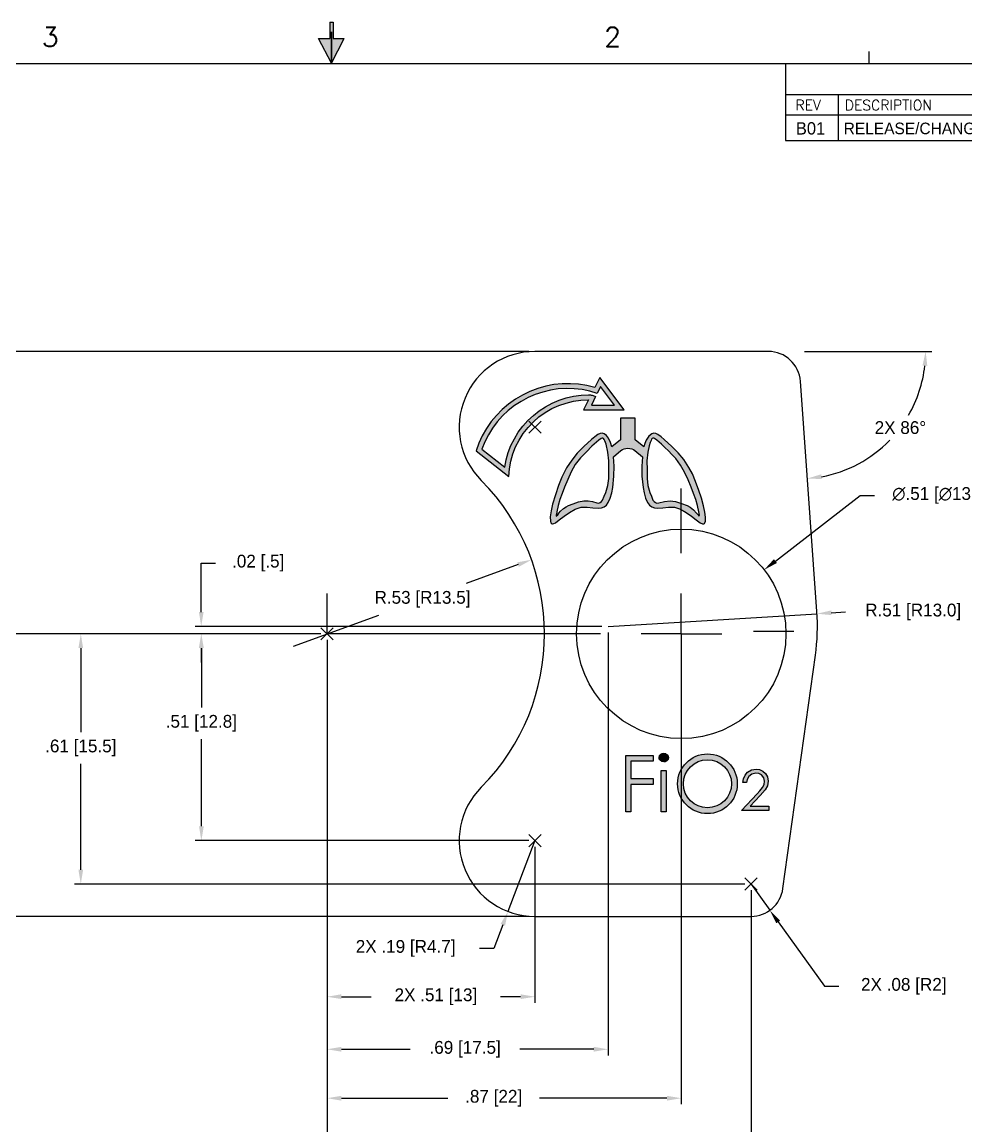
# Model space of a CAD drawing. Extents: x 0.1 to 21.9, y 0.3 to 16.7.
# Drawn here: x 7.97 to 17.21, y 5.86 to 16.66 of the extents above; entities that cross this region are included whole.
import ezdxf
from ezdxf.enums import TextEntityAlignment as Align

# ---------------------------------------------------------------- set-up
doc = ezdxf.new("R2010")
doc.units = 0
doc.header["$MEASUREMENT"] = 0
doc.header["$PDMODE"] = 3
doc.header["$PDSIZE"] = 0.06
doc.layers.get('0').update_dxf_attribs({"linetype": 'CONTINUOUS'})
doc.layers.get('Defpoints').update_dxf_attribs({"linetype": 'CONTINUOUS'})
for name, color, linetype in [('BRDR', 5, 'CONTINUOUS'), ('DIM', 7, 'CONTINUOUS'), ('H', 7, 'CONTINUOUS'), ('OBJECT', 4, 'CONTINUOUS'), ('P', 7, 'CONTINUOUS')]:
    doc.layers.add(name, color=color, linetype=linetype)
doc.styles.add('ROMANS', font='GOTHIC.TTF')
doc.styles.add('SIMPLEX', font='SIMPLEX')
doc.styles.get("Standard").update_dxf_attribs({"font": 'ROMANS.SHX'})
doc.dimstyles.get("Standard").update_dxf_attribs({"dimtxt": 0.18, "dimasz": 0.18, "dimexe": 0.18, "dimexo": 0.0625, "dimgap": 0.09, "dimtad": 0, "dimtih": 1, "dimtoh": 1, "dimdec": 4, "dimzin": 0, "dimdsep": 46, "dimtxsty": 'Standard', "dimcen": 0.09, "dimadec": 0, "dimazin": 0, "dimtfac": 1, "dimtdec": 4, "dimtofl": 0, "dimtmove": 0, "dimatfit": 3, "dimfxl": 1, "dimtolj": 1, "dimtzin": 0, "dimarcsym": 0})

# ---------------------------------------------------------------- blocks, each defined once
blk = doc.blocks.new('AROW')
at = {"layer": 'BRDR'}
for p, q in [((-0.01, 0.25), (-0.01, 0.15)), ((-0.01, 0.25), (0.01, 0.25)), ((0.01, 0.25), (0.01, 0.15)), ((0, 0), (-0.0775, 0.15)), ((-0.0775, 0.15), (-0.01, 0.15)), ((0, 0.19), (0, 0)), ((0, 0), (0, 0.19)), ((0, 0), (0.0775, 0.15)), ((0.01, 0.15), (0.0775, 0.15))]:
    blk.add_line(p, q, dxfattribs=at)
for points in [[(-0.01, 0.25), (0.01, 0.25), (0.01, 0.15)], [(-0.01, 0.25), (-0.01, 0.15), (0.01, 0.15)], [(-0.0775, 0.15), (0, 0), (-0.01, 0.15)], [(0.0775, 0.15), (0, 0), (-0.01, 0.15)]]:
    blk.add_solid(points, dxfattribs=at)
blk = doc.blocks.new('ANSI_C1')
at = {"layer": 'DIM'}
for p, q in [((15.44, 15.95), (21.5, 15.95)), ((15.957, 15.95), (15.957, 15.5)), ((15.44, 15.75), (21.5, 15.75))]:
    blk.add_line(p, q, dxfattribs=at)
at = {"layer": 'OBJECT', "color": 5}
for p, q in [((16.26, 16.25), (16.26, 16.37)), ((16.26, 16.25), (16.26, 16.37)), ((21.5, 16.25), (0.5, 16.25)), ((15.44, 16.25), (15.44, 15.5)), ((15.44, 15.5), (21.5, 15.5))]:
    blk.add_line(p, q, dxfattribs=at)
at = {"layer": 'OBJECT', "color": 5, "xscale": 1.608466899655079, "yscale": 1.608466899655079, "zscale": 1.608466899655079}
blk.add_blockref('AROW', (11, 16.255), dxfattribs=at)
at = {"layer": 'DIM'}
for s, height, style, p in [('REV', 0.1, 'SIMPLEX', (15.539, 15.796)), ('DESCRIPTION', 0.1, 'SIMPLEX', (16.021, 15.796)), ('RELEASE/CHANGE PER ECO-R', 0.11333, 'ROMANS', (16.01, 15.561))]:
    blk.add_text(s, height=height, dxfattribs=dict(at, style=style)).set_placement(p)
for tag, height, style, p in [('REV', 0.121, 'ROMANS', (15.686, 15.558)), ('TITLE_1', 0.15, 'SIMPLEX', (16.953, 2.386)), ('DTOL_X', 0.14, 'SIMPLEX', (13.847, 2.237)), ('DTOL_XX', 0.14, 'SIMPLEX', (14.47, 2.237)), ('DTOL_XXX', 0.14, 'SIMPLEX', (15.109, 2.239)), ('TITLE_2', 0.15, 'SIMPLEX', (16.983, 2.145)), ('TITLE_3', 0.15, 'SIMPLEX', (16.98, 1.854)), ('HTOL', 0.14, 'SIMPLEX', (13.85, 1.597)), ('FTOL', 0.14, 'SIMPLEX', (14.469, 1.597)), ('ATOL', 0.14, 'SIMPLEX', (15.087, 1.597)), ('TITLE_4', 0.15, 'SIMPLEX', (16.982, 1.607)), ('D_SCALE', 0.14, 'SIMPLEX', (14.703, 1.349)), ('DWG-NO', 0.18, 'ROMANS', (19.752, 0.964))]:
    blk.add_attdef(tag, text='', height=height, dxfattribs=dict(at, style=style)).set_placement(p, align=Align.CENTER)
for tag, p, height, style in [('ECO#', (18.675, 15.559), 0.118, 'ROMANS'), ('INITIALS', (20.444, 15.558), 0.13, 'ROMANS'), ('DRAWN_BY', (16.151, 1.331), 0.09, 'SIMPLEX'), ('D_DATE', (17.739, 1.331), 0.09, 'SIMPLEX'), ('CHECKED', (16.138, 1.083), 0.09, 'ROMANS'), ('C_DATE', (17.724, 1.083), 0.09, 'ROMANS'), ('APPROVED', (16.138, 0.833), 0.09, 'ROMANS'), ('A_DATE', (17.724, 0.833), 0.09, 'ROMANS'), ('SHT_NO', (20.621, 0.785), 0.1, 'SIMPLEX')]:
    blk.add_attdef(tag, p, '', height=height, dxfattribs=dict(at, style=style))
at = {"layer": 'DIM', "style": 'ROMANS', "width": 1.331405}
blk.add_attdef('DATE', text='', height=0.116, dxfattribs=at).set_placement((19.627, 15.557), (20.152, 15.557), align=Align.FIT)
at = {"layer": 'DIM'}
blk.add_attdef('ACAD_REF', text='', height=0.1, dxfattribs=at).set_placement((21.06, 1.378), align=Align.RIGHT)
at = {"layer": 'DIM', "color": 7, "style": 'ROMANS'}
blk.add_attdef('REV', text='', height=0.14, dxfattribs=at).set_placement((21.216, 0.987), align=Align.CENTER)
at = {"layer": 'OBJECT', "color": 5, "style": 'SIMPLEX'}
for s, p in [('3', (8.25, 16.417)), ('2', (13.75, 16.417))]:
    blk.add_text(s, height=0.19, dxfattribs=at).set_placement(p, align=Align.CENTER)
blk = doc.blocks.new('*D17')
at = {"color": 0, "lineweight": -2, "transparency": 16777216}
for p, q in [((12.93, 13.437), (6.303, 13.437)), ((6.363, 13.297), (6.363, 11.252)), ((6.363, 8.054), (6.363, 10.942)), ((12.93, 7.914), (6.303, 7.914))]:
    blk.add_line(p, q, dxfattribs=at)
at = {"color": 0, "transparency": 16777216}
for points in [[(6.34, 13.297), (6.386, 13.297), (6.363, 13.437)], [(6.34, 8.054), (6.386, 8.054), (6.363, 7.914)]]:
    blk.add_solid(points, dxfattribs=at)
at = {"layer": 'Defpoints', "color": 0, "transparency": 16777216}
for p in [(12.99, 13.437), (6.363, 7.914), (12.99, 7.914)]:
    blk.add_point(p, dxfattribs=at)
at = {"color": 0, "transparency": 16777216, "insert": (6.363, 11.097), "char_height": 0.125, "attachment_point": 5, "style": 'ROMANS'}
blk.add_mtext('\\A1;1.38 [35]', dxfattribs=at)
blk = doc.blocks.new('*D18')
at = {"color": 0, "lineweight": -2, "transparency": 16777216}
for p, q in [((10.958, 10.616), (10.958, 6.076)), ((14.422, 10.616), (14.422, 6.076)), ((11.098, 6.136), (12.14, 6.136)), ((14.282, 6.136), (13.034, 6.136))]:
    blk.add_line(p, q, dxfattribs=at)
at = {"color": 0, "transparency": 16777216}
for points in [[(11.098, 6.159), (11.098, 6.112), (10.958, 6.136)], [(14.282, 6.159), (14.282, 6.112), (14.422, 6.136)]]:
    blk.add_solid(points, dxfattribs=at)
at = {"layer": 'Defpoints', "color": 0, "transparency": 16777216}
for p in [(10.958, 10.676), (14.422, 10.676), (10.958, 6.136)]:
    blk.add_point(p, dxfattribs=at)
at = {"color": 0, "transparency": 16777216, "insert": (12.587, 6.136), "char_height": 0.125, "attachment_point": 5, "style": 'ROMANS'}
blk.add_mtext('\\A1;.87 [22]', dxfattribs=at)
blk = doc.blocks.new('*D19')
at = {"color": 0, "lineweight": -2, "transparency": 16777216}
for p, q in [((13.706, 10.749), (15.749, 10.873)), ((15.889, 10.882), (16.029, 10.89))]:
    blk.add_line(p, q, dxfattribs=at)
at = {"color": 0, "transparency": 16777216}
blk.add_solid([(15.888, 10.905), (15.891, 10.859), (15.749, 10.873)], dxfattribs=at)
at = {"layer": 'Defpoints', "color": 0, "transparency": 16777216}
for p in [(15.749, 10.873), (13.706, 10.749)]:
    blk.add_point(p, dxfattribs=at)
at = {"color": 0, "transparency": 16777216, "insert": (16.69, 10.89), "char_height": 0.125, "attachment_point": 5, "style": 'ROMANS'}
blk.add_mtext('\\A1;R.51 [R13.0]', dxfattribs=at)
blk = doc.blocks.new('*D20')
at = {"color": 0, "lineweight": -2, "transparency": 16777216}
for p, q in [((12.825, 11.353), (12.319, 11.169)), ((10.629, 10.556), (11.463, 10.859))]:
    blk.add_line(p, q, dxfattribs=at)
at = {"color": 0, "transparency": 16777216}
blk.add_solid([(12.817, 11.375), (12.833, 11.331), (12.956, 11.4)], dxfattribs=at)
at = {"layer": 'Defpoints', "color": 0, "transparency": 16777216}
for p in [(12.956, 11.4), (10.958, 10.676)]:
    blk.add_point(p, dxfattribs=at)
at = {"color": 0, "transparency": 16777216, "insert": (11.891, 11.014), "char_height": 0.125, "attachment_point": 5, "style": 'ROMANS'}
blk.add_mtext('\\A1;R.53 [R13.5]', dxfattribs=at)
blk = doc.blocks.new('*D21')
at = {"color": 0, "lineweight": -2, "transparency": 16777216}
for p, q in [((15.342, 11.388), (16.171, 12.029)), ((16.171, 12.029), (16.311, 12.029))]:
    blk.add_line(p, q, dxfattribs=at)
at = {"color": 0, "transparency": 16777216}
blk.add_solid([(15.328, 11.406), (15.357, 11.369), (15.232, 11.302)], dxfattribs=at)
at = {"layer": 'Defpoints', "color": 0, "transparency": 16777216}
for p in [(15.232, 11.302), (13.613, 10.049)]:
    blk.add_point(p, dxfattribs=at)
at = {"color": 0, "transparency": 16777216, "insert": (16.963, 12.029), "char_height": 0.125, "attachment_point": 5, "style": 'ROMANS'}
blk.add_mtext('\\A1;∅.51 [∅13.0]', dxfattribs=at)
blk = doc.blocks.new('*D22')
at = {"color": 0, "lineweight": -2, "transparency": 16777216}
for p, q in [((15.104, 8.229), (15.288, 7.973)), ((15.37, 7.86), (15.824, 7.23)), ((15.824, 7.23), (15.964, 7.23))]:
    blk.add_line(p, q, dxfattribs=at)
at = {"color": 0, "transparency": 16777216}
blk.add_solid([(15.389, 7.873), (15.351, 7.846), (15.288, 7.973)], dxfattribs=at)
at = {"layer": 'Defpoints', "color": 0, "transparency": 16777216}
for p in [(15.104, 8.229), (15.288, 7.973)]:
    blk.add_point(p, dxfattribs=at)
at = {"color": 0, "transparency": 16777216, "insert": (16.598, 7.23), "char_height": 0.125, "attachment_point": 5, "style": 'ROMANS'}
blk.add_mtext('\\A1;2X .08 [R2]', dxfattribs=at)
blk = doc.blocks.new('*D23')
at = {"color": 0, "lineweight": -2, "transparency": 16777216}
blk.add_line((15.626, 13.437), (16.872, 13.437), dxfattribs=at)
for start, end in [(330.0081, 353.5569), (280.5263, 315.8478)]:
    blk.add_arc((15.566, 13.437), 1.246, start, end, dxfattribs=at)
at = {"color": 0, "transparency": 16777216}
for points in [[(16.781, 13.299), (16.828, 13.296), (16.812, 13.437)], [(15.797, 12.189), (15.791, 12.236), (15.655, 12.195)]]:
    blk.add_solid(points, dxfattribs=at)
at = {"layer": 'Defpoints', "color": 0, "transparency": 16777216}
for p in [(12.99, 13.437), (15.273, 13.437), (15.587, 13.145), (16.24, 12.389), (15.748, 10.895)]:
    blk.add_point(p, dxfattribs=at)
at = {"color": 0, "transparency": 16777216, "insert": (16.565, 12.692), "char_height": 0.125, "attachment_point": 5, "style": 'ROMANS'}
blk.add_mtext('\\A1;2X 86°', dxfattribs=at)
blk = doc.blocks.new('*D24')
at = {"color": 0, "lineweight": -2, "transparency": 16777216}
for p, q in [((10.958, 10.616), (10.958, 5.284)), ((15.104, 8.169), (15.104, 5.284)), ((11.098, 5.344), (12.334, 5.344)), ((14.964, 5.344), (13.716, 5.344))]:
    blk.add_line(p, q, dxfattribs=at)
at = {"color": 0, "transparency": 16777216}
for points in [[(11.098, 5.367), (11.098, 5.32), (10.958, 5.344)], [(14.964, 5.367), (14.964, 5.32), (15.104, 5.344)]]:
    blk.add_solid(points, dxfattribs=at)
at = {"layer": 'Defpoints', "color": 0, "transparency": 16777216}
for p in [(10.958, 10.676), (15.104, 8.229), (15.104, 5.344)]:
    blk.add_point(p, dxfattribs=at)
at = {"color": 0, "transparency": 16777216, "insert": (13.025, 5.344), "char_height": 0.125, "attachment_point": 5, "style": 'ROMANS'}
blk.add_mtext('\\A1;2X 1.04 [26]', dxfattribs=at)
blk = doc.blocks.new('*D25')
at = {"color": 0, "lineweight": -2, "transparency": 16777216}
for p, q in [((10.958, 10.616), (10.958, 7.068)), ((12.99, 8.594), (12.99, 7.068)), ((11.098, 7.128), (11.39, 7.128)), ((12.85, 7.128), (12.653, 7.128))]:
    blk.add_line(p, q, dxfattribs=at)
at = {"color": 0, "transparency": 16777216}
for points in [[(11.098, 7.152), (11.098, 7.105), (10.958, 7.128)], [(12.85, 7.152), (12.85, 7.105), (12.99, 7.128)]]:
    blk.add_solid(points, dxfattribs=at)
at = {"layer": 'Defpoints', "color": 0, "transparency": 16777216}
for p in [(10.958, 10.676), (12.99, 8.654), (10.958, 7.128)]:
    blk.add_point(p, dxfattribs=at)
at = {"color": 0, "transparency": 16777216, "insert": (12.022, 7.128), "char_height": 0.125, "attachment_point": 5, "style": 'ROMANS'}
blk.add_mtext('\\A1;2X .51 [13]', dxfattribs=at)
blk = doc.blocks.new('*D26')
at = {"color": 0, "lineweight": -2, "transparency": 16777216}
for p, q in [((10.898, 10.676), (9.668, 10.676)), ((9.728, 10.536), (9.728, 9.957)), ((9.728, 8.794), (9.728, 9.646)), ((12.93, 8.654), (9.668, 8.654))]:
    blk.add_line(p, q, dxfattribs=at)
at = {"color": 0, "transparency": 16777216}
for points in [[(9.705, 10.536), (9.752, 10.536), (9.728, 10.676)], [(9.705, 8.794), (9.752, 8.794), (9.728, 8.654)]]:
    blk.add_solid(points, dxfattribs=at)
at = {"layer": 'Defpoints', "color": 0, "transparency": 16777216}
for p in [(10.958, 10.676), (9.728, 8.654), (12.99, 8.654)]:
    blk.add_point(p, dxfattribs=at)
at = {"color": 0, "transparency": 16777216, "insert": (9.728, 9.802), "char_height": 0.125, "attachment_point": 5, "style": 'ROMANS'}
blk.add_mtext('\\A1;.51 [12.8]', dxfattribs=at)
blk = doc.blocks.new('*D27')
at = {"color": 0, "lineweight": -2, "transparency": 16777216}
for p, q in [((10.898, 10.676), (8.489, 10.676)), ((8.549, 10.536), (8.549, 9.716)), ((8.549, 8.369), (8.549, 9.406)), ((15.044, 8.229), (8.489, 8.229))]:
    blk.add_line(p, q, dxfattribs=at)
at = {"color": 0, "transparency": 16777216}
for points in [[(8.526, 10.536), (8.572, 10.536), (8.549, 10.676)], [(8.526, 8.369), (8.572, 8.369), (8.549, 8.229)]]:
    blk.add_solid(points, dxfattribs=at)
at = {"layer": 'Defpoints', "color": 0, "transparency": 16777216}
for p in [(10.958, 10.676), (8.549, 8.229), (15.104, 8.229)]:
    blk.add_point(p, dxfattribs=at)
at = {"color": 0, "transparency": 16777216, "insert": (8.549, 9.561), "char_height": 0.125, "attachment_point": 5, "style": 'ROMANS'}
blk.add_mtext('\\A1;.61 [15.5]', dxfattribs=at)
blk = doc.blocks.new('*D28')
at = {"color": 0, "lineweight": -2, "transparency": 16777216}
for p, q in [((13.706, 10.689), (13.706, 6.554)), ((10.958, 10.616), (10.958, 6.554)), ((11.098, 6.614), (11.771, 6.614)), ((13.566, 6.614), (12.844, 6.614))]:
    blk.add_line(p, q, dxfattribs=at)
at = {"color": 0, "transparency": 16777216}
for points in [[(11.098, 6.638), (11.098, 6.591), (10.958, 6.614)], [(13.566, 6.638), (13.566, 6.591), (13.706, 6.614)]]:
    blk.add_solid(points, dxfattribs=at)
at = {"layer": 'Defpoints', "color": 0, "transparency": 16777216}
for p in [(13.706, 10.749), (10.958, 10.676), (13.706, 6.614)]:
    blk.add_point(p, dxfattribs=at)
at = {"color": 0, "transparency": 16777216, "insert": (12.308, 6.614), "char_height": 0.125, "attachment_point": 5, "style": 'ROMANS'}
blk.add_mtext('\\A1;.69 [17.5]', dxfattribs=at)
blk = doc.blocks.new('*D29')
at = {"color": 0, "lineweight": -2, "transparency": 16777216}
for p, q in [((9.727, 10.889), (9.727, 11.368)), ((9.727, 11.368), (9.867, 11.368)), ((13.646, 10.749), (9.667, 10.749)), ((10.898, 10.676), (9.667, 10.676)), ((9.727, 10.536), (9.727, 10.396))]:
    blk.add_line(p, q, dxfattribs=at)
at = {"color": 0, "transparency": 16777216}
for points in [[(9.704, 10.889), (9.75, 10.889), (9.727, 10.749)], [(9.704, 10.536), (9.75, 10.536), (9.727, 10.676)]]:
    blk.add_solid(points, dxfattribs=at)
at = {"layer": 'Defpoints', "color": 0, "transparency": 16777216}
for p in [(9.727, 10.749), (13.706, 10.749), (10.958, 10.676)]:
    blk.add_point(p, dxfattribs=at)
at = {"color": 0, "transparency": 16777216, "insert": (10.284, 11.368), "char_height": 0.125, "attachment_point": 5, "style": 'ROMANS'}
blk.add_mtext('\\A1;.02 [.5]', dxfattribs=at)
blk = doc.blocks.new('*D30')
at = {"color": 0, "lineweight": -2, "transparency": 16777216}
for p, q in [((10.898, 10.676), (7.354, 10.676)), ((7.414, 10.536), (7.414, 9.33)), ((7.414, 8.054), (7.414, 9.02)), ((12.93, 7.914), (7.354, 7.914))]:
    blk.add_line(p, q, dxfattribs=at)
at = {"color": 0, "transparency": 16777216}
for points in [[(7.391, 10.536), (7.438, 10.536), (7.414, 10.676)], [(7.391, 8.054), (7.438, 8.054), (7.414, 7.914)]]:
    blk.add_solid(points, dxfattribs=at)
at = {"layer": 'Defpoints', "color": 0, "transparency": 16777216}
for p in [(7.414, 10.676), (10.958, 10.676), (12.99, 7.914)]:
    blk.add_point(p, dxfattribs=at)
at = {"color": 0, "transparency": 16777216, "insert": (7.414, 9.175), "char_height": 0.125, "attachment_point": 5, "style": 'ROMANS'}
blk.add_mtext('\\A1;.69 [17.5]', dxfattribs=at)
blk = doc.blocks.new('*D31')
at = {"color": 0, "lineweight": -2, "transparency": 16777216}
for p, q in [((12.99, 8.654), (12.727, 7.962)), ((12.677, 7.831), (12.59, 7.601)), ((12.59, 7.601), (12.45, 7.601))]:
    blk.add_line(p, q, dxfattribs=at)
at = {"color": 0, "transparency": 16777216}
blk.add_solid([(12.655, 7.84), (12.699, 7.823), (12.727, 7.962)], dxfattribs=at)
at = {"layer": 'Defpoints', "color": 0, "transparency": 16777216}
for p in [(12.99, 8.654), (12.727, 7.962)]:
    blk.add_point(p, dxfattribs=at)
at = {"color": 0, "transparency": 16777216, "insert": (11.726, 7.601), "char_height": 0.125, "attachment_point": 5, "style": 'ROMANS'}
blk.add_mtext('\\A1;2X .19 [R4.7]', dxfattribs=at)

msp = doc.modelspace()

# ---------------------------------------------------------------- hatches: boundary and pattern name
h = msp.add_hatch(color=256)
h.paths.add_polyline_path([(12.79, 12.907), (12.73, 12.859), (12.673, 12.807), (12.621, 12.748), (12.575, 12.687), (12.535, 12.621), (12.499, 12.552), (12.471, 12.481), (12.695, 12.305), (12.709, 12.378), (12.73, 12.449), (12.756, 12.518), (12.79, 12.584), (12.827, 12.647), (12.872, 12.706), (12.92, 12.761), (12.975, 12.812), (13.032, 12.857), (13.094, 12.897), (13.159, 12.932), (13.227, 12.961), (13.296, 12.983), (13.369, 13), (13.442, 13.01), (13.516, 13.013), (13.525, 13.013), (13.533, 13.013), (13.541, 13.011), (13.551, 13.008), (13.559, 13.007), (13.568, 13.004), (13.576, 13), (13.583, 12.996), (13.543, 12.912), (13.77, 12.912), (13.633, 13.093), (13.6, 13.026), (13.526, 13.049), (13.451, 13.064), (13.373, 13.072), (13.296, 13.075), (13.218, 13.07), (13.143, 13.059), (13.067, 13.04), (12.994, 13.017), (12.923, 12.986), (12.855, 12.949)], flags=16)
h.paths.add_polyline_path([(13.864, 12.865), (13.626, 13.182), (13.576, 13.084), (13.497, 13.103), (13.417, 13.116), (13.337, 13.121), (13.256, 13.12), (13.175, 13.113), (13.096, 13.097), (13.018, 13.075), (12.941, 13.046), (12.869, 13.011), (12.799, 12.969), (12.733, 12.923), (12.671, 12.871), (12.614, 12.812), (12.563, 12.751), (12.517, 12.684), (12.476, 12.613), (12.443, 12.539), (12.415, 12.464), (12.734, 12.216), (12.741, 12.29), (12.755, 12.364), (12.776, 12.435), (12.802, 12.505), (12.837, 12.571), (12.877, 12.634), (12.923, 12.694), (12.975, 12.748), (13.03, 12.797), (13.092, 12.84), (13.156, 12.878), (13.224, 12.91), (13.295, 12.933), (13.367, 12.951), (13.441, 12.962), (13.516, 12.965), (13.466, 12.865)])
h = msp.add_hatch(color=256)
h.paths.add_polyline_path([(14.087, 12.28), (14.087, 12.196), (14.095, 12.127), (14.115, 12.058), (14.129, 12.022), (14.145, 11.984), (14.156, 11.969), (14.169, 11.959), (14.184, 11.955), (14.201, 11.956), (14.258, 11.971), (14.312, 11.978), (14.365, 11.971), (14.425, 11.952), (14.479, 11.93), (14.51, 11.913), (14.542, 11.889), (14.571, 11.857), (14.585, 11.842), (14.596, 11.828), (14.599, 11.841), (14.598, 11.852), (14.594, 11.87), (14.581, 11.932), (14.564, 11.99), (14.542, 12.048), (14.518, 12.109), (14.488, 12.183), (14.454, 12.257), (14.415, 12.326), (14.367, 12.392), (14.33, 12.429), (14.296, 12.464), (14.262, 12.498), (14.229, 12.531), (14.184, 12.57), (14.159, 12.587), (14.152, 12.588), (14.145, 12.589), (14.138, 12.587), (14.131, 12.578), (14.126, 12.566), (14.118, 12.546), (14.108, 12.513), (14.095, 12.452), (14.086, 12.367)], flags=16)
h.paths.add_polyline_path([(13.703, 12.127), (13.712, 12.196), (13.712, 12.28), (13.712, 12.367), (13.703, 12.452), (13.686, 12.53), (13.675, 12.563), (13.668, 12.577), (13.66, 12.587), (13.654, 12.589), (13.647, 12.588), (13.639, 12.587), (13.615, 12.57), (13.548, 12.51), (13.495, 12.456), (13.437, 12.397), (13.385, 12.331), (13.346, 12.26), (13.312, 12.184), (13.281, 12.109), (13.256, 12.048), (13.234, 11.99), (13.218, 11.932), (13.204, 11.87), (13.2, 11.846), (13.199, 11.836), (13.197, 11.828), (13.213, 11.841), (13.225, 11.855), (13.242, 11.874), (13.271, 11.9), (13.295, 11.917), (13.32, 11.93), (13.365, 11.948), (13.416, 11.967), (13.468, 11.977), (13.511, 11.977), (13.554, 11.969), (13.597, 11.956), (13.615, 11.955), (13.63, 11.959), (13.643, 11.969), (13.653, 11.984), (13.669, 12.022), (13.683, 12.058)], flags=16)
h.paths.add_polyline_path([(14.066, 12.538), (14.056, 12.506), (13.971, 12.574), (13.971, 12.784), (13.828, 12.784), (13.828, 12.574), (13.742, 12.506), (13.729, 12.546), (13.71, 12.588), (13.689, 12.614), (13.667, 12.633), (13.647, 12.637), (13.628, 12.634), (13.607, 12.626), (13.575, 12.603), (13.544, 12.576), (13.469, 12.507), (13.405, 12.442), (13.351, 12.375), (13.3, 12.299), (13.255, 12.207), (13.221, 12.126), (13.191, 12.035), (13.164, 11.944), (13.149, 11.878), (13.14, 11.821), (13.142, 11.779), (13.146, 11.761), (13.152, 11.756), (13.157, 11.752), (13.164, 11.752), (13.174, 11.754), (13.192, 11.763), (13.229, 11.79), (13.275, 11.827), (13.328, 11.864), (13.384, 11.895), (13.442, 11.913), (13.501, 11.914), (13.558, 11.909), (13.609, 11.905), (13.64, 11.907), (13.667, 11.917), (13.689, 11.935), (13.707, 11.96), (13.726, 12.003), (13.742, 12.054), (13.751, 12.106), (13.761, 12.218), (13.764, 12.315), (13.758, 12.408), (13.831, 12.467), (13.846, 12.477), (13.863, 12.484), (13.881, 12.489), (13.899, 12.491), (13.918, 12.489), (13.937, 12.484), (13.953, 12.477), (13.969, 12.467), (14.041, 12.408), (14.035, 12.315), (14.037, 12.218), (14.048, 12.106), (14.058, 12.054), (14.072, 12.003), (14.091, 11.96), (14.111, 11.935), (14.133, 11.917), (14.159, 11.907), (14.19, 11.905), (14.241, 11.909), (14.297, 11.914), (14.356, 11.913), (14.414, 11.895), (14.471, 11.864), (14.523, 11.827), (14.568, 11.79), (14.607, 11.763), (14.63, 11.753), (14.637, 11.752), (14.642, 11.752), (14.648, 11.756), (14.652, 11.761), (14.658, 11.779), (14.659, 11.817), (14.652, 11.867), (14.639, 11.926), (14.619, 12.001), (14.595, 12.077), (14.562, 12.165), (14.53, 12.24), (14.495, 12.304), (14.446, 12.379), (14.392, 12.445), (14.329, 12.507), (14.255, 12.576), (14.225, 12.603), (14.193, 12.626), (14.172, 12.634), (14.152, 12.637), (14.133, 12.633), (14.104, 12.608), (14.08, 12.571)])
h = msp.add_hatch(color=256)
edge = h.paths.add_edge_path()
edge.add_arc((14.678, 9.21), 0.292, 0, 360)
edge = h.paths.add_edge_path(flags=16)
edge.add_arc((14.678, 9.21), 0.235, 0, 360)
at = {"layer": 'H', "linetype": 'Continuous'}
for points in [[(14.25, 9.509), (14.241, 9.509), (14.234, 9.506), (14.229, 9.505), (14.223, 9.501), (14.219, 9.498), (14.215, 9.494), (14.212, 9.49), (14.208, 9.483), (14.205, 9.476), (14.204, 9.469), (14.205, 9.46), (14.207, 9.454), (14.209, 9.448), (14.212, 9.444), (14.215, 9.44), (14.221, 9.434), (14.226, 9.43), (14.232, 9.428), (14.239, 9.426), (14.244, 9.424), (14.25, 9.424), (14.258, 9.424), (14.266, 9.427), (14.272, 9.428), (14.276, 9.431), (14.28, 9.435), (14.285, 9.44), (14.289, 9.444), (14.293, 9.449), (14.296, 9.456), (14.296, 9.465), (14.296, 9.472), (14.294, 9.48), (14.292, 9.486), (14.289, 9.49), (14.285, 9.494), (14.28, 9.498), (14.276, 9.502), (14.272, 9.505), (14.264, 9.508), (14.255, 9.509), (14.25, 9.509)], [(13.878, 9.488), (13.878, 8.936), (13.928, 8.936), (13.928, 9.204), (14.148, 9.204), (14.148, 9.261), (13.928, 9.261), (13.928, 9.431), (14.148, 9.431), (14.148, 9.488), (13.878, 9.488)], [(14.226, 9.339), (14.226, 8.936), (14.275, 8.936), (14.275, 9.339), (14.226, 9.339)], [(15.06, 9.222), (15.061, 9.229), (15.061, 9.236), (15.063, 9.243), (15.065, 9.249), (15.067, 9.254), (15.07, 9.26), (15.071, 9.266), (15.074, 9.271), (15.078, 9.275), (15.081, 9.281), (15.085, 9.285), (15.089, 9.289), (15.093, 9.293), (15.097, 9.298), (15.103, 9.3), (15.109, 9.303), (15.113, 9.306), (15.118, 9.307), (15.124, 9.309), (15.129, 9.31), (15.135, 9.312), (15.141, 9.313), (15.146, 9.313), (15.152, 9.313), (15.161, 9.313), (15.171, 9.312), (15.181, 9.309), (15.192, 9.305), (15.2, 9.299), (15.209, 9.292), (15.217, 9.285), (15.224, 9.277), (15.23, 9.267), (15.232, 9.259), (15.235, 9.249), (15.237, 9.238), (15.237, 9.228), (15.237, 9.222), (15.235, 9.217), (15.234, 9.211), (15.232, 9.206), (15.231, 9.199), (15.227, 9.192), (15.224, 9.186), (15.22, 9.179), (15.216, 9.174), (15.212, 9.168), (15.207, 9.163), (15.203, 9.157), (15.198, 9.151), (15.193, 9.146), (15.184, 9.135), (15.173, 9.124), (15.163, 9.112), (15.01, 8.948), (15.277, 8.948), (15.277, 8.99), (15.095, 8.99), (15.192, 9.094), (15.203, 9.106), (15.213, 9.117), (15.223, 9.128), (15.231, 9.139), (15.241, 9.15), (15.245, 9.157), (15.251, 9.164), (15.255, 9.171), (15.259, 9.178), (15.262, 9.185), (15.264, 9.192), (15.267, 9.199), (15.269, 9.207), (15.27, 9.214), (15.271, 9.221), (15.273, 9.229), (15.273, 9.236), (15.273, 9.243), (15.271, 9.25), (15.27, 9.257), (15.269, 9.266), (15.267, 9.273), (15.264, 9.28), (15.262, 9.286), (15.259, 9.293), (15.255, 9.299), (15.251, 9.306), (15.245, 9.312), (15.241, 9.318), (15.235, 9.323), (15.23, 9.328), (15.223, 9.332), (15.217, 9.337), (15.21, 9.341), (15.203, 9.344), (15.196, 9.346), (15.189, 9.349), (15.182, 9.351), (15.175, 9.352), (15.168, 9.353), (15.16, 9.353), (15.153, 9.353), (15.145, 9.353), (15.138, 9.353), (15.129, 9.352), (15.122, 9.351), (15.114, 9.348), (15.106, 9.345), (15.099, 9.342), (15.09, 9.338), (15.083, 9.334), (15.077, 9.328), (15.071, 9.324), (15.064, 9.318), (15.058, 9.312), (15.053, 9.306), (15.047, 9.299), (15.043, 9.292), (15.039, 9.284), (15.036, 9.275), (15.032, 9.267), (15.029, 9.259), (15.028, 9.249), (15.026, 9.241), (15.025, 9.231), (15.025, 9.222), (15.06, 9.222)]]:
    msp.add_hatch(color=256, dxfattribs=at).paths.add_polyline_path(points)

# ---------------------------------------------------------------- linework, layer by layer
for centre, radius in [((14.422, 10.676), 1.024), ((14.678, 9.21), 0.292), ((14.678, 9.21), 0.235)]:
    msp.add_circle(centre, radius)
for centre, radius, start, end in [((12.99, 12.697), 0.74, 90, 224.8495), ((15.273, 13.122), 0.315, 4.0833, 90), ((10.958, 10.676), 2.126, 315.1505, 44.8495), ((12.99, 8.654), 0.74, 135.1505, 270)]:
    msp.add_arc(centre, radius, start, end)
for p in [(12.99, 12.697), (10.958, 10.676), (12.99, 8.654), (15.104, 8.229)]:
    msp.add_point(p)
at = {"layer": 'P'}
for p, q in [((15.273, 13.437), (12.99, 13.437)), ((13.626, 13.182), (13.576, 13.084)), ((13.864, 12.865), (13.626, 13.182)), ((13.018, 13.075), (12.941, 13.046)), ((13.096, 13.097), (13.018, 13.075)), ((13.175, 13.113), (13.096, 13.097)), ((13.218, 13.07), (13.143, 13.059)), ((13.256, 13.12), (13.175, 13.113)), ((13.296, 13.075), (13.218, 13.07)), ((13.337, 13.121), (13.256, 13.12)), ((13.373, 13.072), (13.296, 13.075)), ((13.417, 13.116), (13.337, 13.121)), ((13.451, 13.064), (13.373, 13.072)), ((13.497, 13.103), (13.417, 13.116)), ((13.526, 13.049), (13.451, 13.064)), ((13.576, 13.084), (13.497, 13.103)), ((13.633, 13.093), (13.6, 13.026)), ((13.77, 12.912), (13.633, 13.093)), ((15.748, 10.895), (15.587, 13.145)), ((12.799, 12.969), (12.733, 12.923)), ((12.869, 13.011), (12.799, 12.969)), ((12.923, 12.986), (12.855, 12.949)), ((12.941, 13.046), (12.869, 13.011)), ((12.994, 13.017), (12.923, 12.986)), ((13.067, 13.04), (12.994, 13.017)), ((13.143, 13.059), (13.067, 13.04)), ((13.159, 12.932), (13.227, 12.961)), ((13.227, 12.961), (13.296, 12.983)), ((13.295, 12.933), (13.367, 12.951)), ((13.296, 12.983), (13.369, 13)), ((13.367, 12.951), (13.441, 12.962)), ((13.369, 13), (13.442, 13.01)), ((13.441, 12.962), (13.516, 12.965)), ((13.442, 13.01), (13.516, 13.013)), ((13.516, 12.965), (13.466, 12.865)), ((13.516, 13.013), (13.525, 13.013)), ((13.525, 13.013), (13.533, 13.013)), ((13.6, 13.026), (13.526, 13.049)), ((13.533, 13.013), (13.541, 13.011)), ((13.541, 13.011), (13.551, 13.008)), ((13.583, 12.996), (13.543, 12.912)), ((13.551, 13.008), (13.559, 13.007)), ((13.559, 13.007), (13.568, 13.004)), ((13.568, 13.004), (13.576, 13)), ((13.576, 13), (13.583, 12.996)), ((12.671, 12.871), (12.614, 12.812)), ((12.733, 12.923), (12.671, 12.871)), ((12.73, 12.859), (12.673, 12.807)), ((12.79, 12.907), (12.73, 12.859)), ((12.855, 12.949), (12.79, 12.907)), ((12.975, 12.812), (13.032, 12.857)), ((13.032, 12.857), (13.094, 12.897)), ((13.092, 12.84), (13.156, 12.878)), ((13.094, 12.897), (13.159, 12.932)), ((13.156, 12.878), (13.224, 12.91)), ((13.224, 12.91), (13.295, 12.933)), ((13.466, 12.865), (13.864, 12.865)), ((13.543, 12.912), (13.77, 12.912)), ((12.563, 12.751), (12.517, 12.684)), ((12.614, 12.812), (12.563, 12.751)), ((12.621, 12.748), (12.575, 12.687)), ((12.673, 12.807), (12.621, 12.748)), ((12.872, 12.706), (12.92, 12.761)), ((12.92, 12.761), (12.975, 12.812)), ((12.923, 12.694), (12.975, 12.748)), ((12.975, 12.748), (13.03, 12.797)), ((13.03, 12.797), (13.092, 12.84)), ((13.971, 12.784), (13.828, 12.784)), ((13.828, 12.784), (13.828, 12.574)), ((13.971, 12.574), (13.971, 12.784)), ((12.517, 12.684), (12.476, 12.613)), ((12.575, 12.687), (12.535, 12.621)), ((12.79, 12.584), (12.827, 12.647)), ((12.827, 12.647), (12.872, 12.706)), ((12.837, 12.571), (12.877, 12.634)), ((12.877, 12.634), (12.923, 12.694)), ((13.628, 12.634), (13.607, 12.626)), ((13.647, 12.637), (13.628, 12.634)), ((13.667, 12.633), (13.647, 12.637)), ((13.689, 12.614), (13.667, 12.633)), ((14.133, 12.633), (14.104, 12.608)), ((14.152, 12.637), (14.133, 12.633)), ((14.172, 12.634), (14.152, 12.637)), ((14.193, 12.626), (14.172, 12.634)), ((12.443, 12.539), (12.415, 12.464)), ((12.476, 12.613), (12.443, 12.539)), ((12.499, 12.552), (12.471, 12.481)), ((12.535, 12.621), (12.499, 12.552)), ((12.756, 12.518), (12.79, 12.584)), ((12.802, 12.505), (12.837, 12.571)), ((13.544, 12.576), (13.469, 12.507)), ((13.575, 12.603), (13.544, 12.576)), ((13.615, 12.57), (13.548, 12.51)), ((13.607, 12.626), (13.575, 12.603)), ((13.639, 12.587), (13.615, 12.57)), ((13.647, 12.588), (13.639, 12.587)), ((13.654, 12.589), (13.647, 12.588)), ((13.66, 12.587), (13.654, 12.589)), ((13.668, 12.577), (13.66, 12.587)), ((13.675, 12.563), (13.668, 12.577)), ((13.686, 12.53), (13.675, 12.563)), ((13.703, 12.452), (13.686, 12.53)), ((13.71, 12.588), (13.689, 12.614)), ((13.729, 12.546), (13.71, 12.588)), ((13.742, 12.506), (13.729, 12.546)), ((13.828, 12.574), (13.742, 12.506)), ((14.056, 12.506), (13.971, 12.574)), ((14.066, 12.538), (14.056, 12.506)), ((14.08, 12.571), (14.066, 12.538)), ((14.104, 12.608), (14.08, 12.571)), ((14.118, 12.546), (14.108, 12.513)), ((14.126, 12.566), (14.118, 12.546)), ((14.131, 12.578), (14.126, 12.566)), ((14.138, 12.587), (14.131, 12.578)), ((14.145, 12.589), (14.138, 12.587)), ((14.152, 12.588), (14.145, 12.589)), ((14.159, 12.587), (14.152, 12.588)), ((14.184, 12.57), (14.159, 12.587)), ((14.229, 12.531), (14.184, 12.57)), ((14.225, 12.603), (14.193, 12.626)), ((14.255, 12.576), (14.225, 12.603)), ((14.262, 12.498), (14.229, 12.531)), ((14.329, 12.507), (14.255, 12.576)), ((12.415, 12.464), (12.734, 12.216)), ((12.471, 12.481), (12.695, 12.305)), ((12.709, 12.378), (12.73, 12.449)), ((12.73, 12.449), (12.756, 12.518)), ((12.755, 12.364), (12.776, 12.435)), ((12.776, 12.435), (12.802, 12.505)), ((13.405, 12.442), (13.351, 12.375)), ((13.469, 12.507), (13.405, 12.442)), ((13.495, 12.456), (13.437, 12.397)), ((13.548, 12.51), (13.495, 12.456)), ((13.712, 12.367), (13.703, 12.452)), ((13.758, 12.408), (13.831, 12.467)), ((13.831, 12.467), (13.846, 12.477)), ((13.846, 12.477), (13.863, 12.484)), ((13.863, 12.484), (13.881, 12.489)), ((13.881, 12.489), (13.899, 12.491)), ((13.899, 12.491), (13.918, 12.489)), ((13.918, 12.489), (13.937, 12.484)), ((13.937, 12.484), (13.953, 12.477)), ((13.953, 12.477), (13.969, 12.467)), ((13.969, 12.467), (14.041, 12.408)), ((14.095, 12.452), (14.086, 12.367)), ((14.108, 12.513), (14.095, 12.452)), ((14.296, 12.464), (14.262, 12.498)), ((14.33, 12.429), (14.296, 12.464)), ((14.392, 12.445), (14.329, 12.507)), ((14.367, 12.392), (14.33, 12.429)), ((14.446, 12.379), (14.392, 12.445)), ((12.695, 12.305), (12.709, 12.378)), ((12.741, 12.29), (12.755, 12.364)), ((13.351, 12.375), (13.3, 12.299)), ((13.385, 12.331), (13.346, 12.26)), ((13.437, 12.397), (13.385, 12.331)), ((13.712, 12.28), (13.712, 12.367)), ((13.764, 12.315), (13.758, 12.408)), ((13.761, 12.218), (13.764, 12.315)), ((14.041, 12.408), (14.035, 12.315)), ((14.035, 12.315), (14.037, 12.218)), ((14.086, 12.367), (14.087, 12.28)), ((14.415, 12.326), (14.367, 12.392)), ((14.454, 12.257), (14.415, 12.326)), ((14.495, 12.304), (14.446, 12.379)), ((14.53, 12.24), (14.495, 12.304)), ((12.734, 12.216), (12.741, 12.29)), ((13.255, 12.207), (13.221, 12.126)), ((13.3, 12.299), (13.255, 12.207)), ((13.346, 12.26), (13.312, 12.184)), ((13.712, 12.196), (13.712, 12.28)), ((13.751, 12.106), (13.761, 12.218)), ((14.037, 12.218), (14.048, 12.106)), ((14.087, 12.28), (14.087, 12.196)), ((14.488, 12.183), (14.454, 12.257)), ((14.562, 12.165), (14.53, 12.24)), ((13.221, 12.126), (13.191, 12.035)), ((13.281, 12.109), (13.256, 12.048)), ((13.312, 12.184), (13.281, 12.109)), ((13.683, 12.058), (13.703, 12.127)), ((13.703, 12.127), (13.712, 12.196)), ((13.742, 12.054), (13.751, 12.106)), ((14.048, 12.106), (14.058, 12.054)), ((14.087, 12.196), (14.095, 12.127)), ((14.095, 12.127), (14.115, 12.058)), ((14.422, 11.465), (14.422, 12.097)), ((14.518, 12.109), (14.488, 12.183)), ((14.542, 12.048), (14.518, 12.109)), ((14.595, 12.077), (14.562, 12.165)), ((13.191, 12.035), (13.164, 11.944)), ((13.234, 11.99), (13.218, 11.932)), ((13.256, 12.048), (13.234, 11.99)), ((13.643, 11.969), (13.653, 11.984)), ((13.653, 11.984), (13.669, 12.022)), ((13.669, 12.022), (13.683, 12.058)), ((13.707, 11.96), (13.726, 12.003)), ((13.726, 12.003), (13.742, 12.054)), ((14.058, 12.054), (14.072, 12.003)), ((14.072, 12.003), (14.091, 11.96)), ((14.115, 12.058), (14.129, 12.022)), ((14.129, 12.022), (14.145, 11.984)), ((14.145, 11.984), (14.156, 11.969)), ((14.564, 11.99), (14.542, 12.048)), ((14.581, 11.932), (14.564, 11.99)), ((14.619, 12.001), (14.595, 12.077)), ((14.639, 11.926), (14.619, 12.001)), ((13.149, 11.878), (13.14, 11.821)), ((13.164, 11.944), (13.149, 11.878)), ((13.218, 11.932), (13.204, 11.87)), ((13.225, 11.855), (13.242, 11.874)), ((13.242, 11.874), (13.271, 11.9)), ((13.271, 11.9), (13.295, 11.917)), ((13.295, 11.917), (13.32, 11.93)), ((13.32, 11.93), (13.365, 11.948)), ((13.328, 11.864), (13.384, 11.895)), ((13.365, 11.948), (13.416, 11.967)), ((13.384, 11.895), (13.442, 11.913)), ((13.416, 11.967), (13.468, 11.977)), ((13.442, 11.913), (13.501, 11.914)), ((13.468, 11.977), (13.511, 11.977)), ((13.501, 11.914), (13.558, 11.909)), ((13.511, 11.977), (13.554, 11.969)), ((13.554, 11.969), (13.597, 11.956)), ((13.558, 11.909), (13.609, 11.905)), ((13.597, 11.956), (13.615, 11.955)), ((13.609, 11.905), (13.64, 11.907)), ((13.615, 11.955), (13.63, 11.959)), ((13.63, 11.959), (13.643, 11.969)), ((13.64, 11.907), (13.667, 11.917)), ((13.667, 11.917), (13.689, 11.935)), ((13.689, 11.935), (13.707, 11.96)), ((14.091, 11.96), (14.111, 11.935)), ((14.111, 11.935), (14.133, 11.917)), ((14.133, 11.917), (14.159, 11.907)), ((14.156, 11.969), (14.169, 11.959)), ((14.159, 11.907), (14.19, 11.905)), ((14.169, 11.959), (14.184, 11.955)), ((14.184, 11.955), (14.201, 11.956)), ((14.19, 11.905), (14.241, 11.909)), ((14.201, 11.956), (14.258, 11.971)), ((14.241, 11.909), (14.297, 11.914)), ((14.258, 11.971), (14.312, 11.978)), ((14.297, 11.914), (14.356, 11.913)), ((14.312, 11.978), (14.365, 11.971)), ((14.356, 11.913), (14.414, 11.895)), ((14.365, 11.971), (14.425, 11.952)), ((14.414, 11.895), (14.471, 11.864)), ((14.425, 11.952), (14.479, 11.93)), ((14.479, 11.93), (14.51, 11.913)), ((14.51, 11.913), (14.542, 11.889)), ((14.542, 11.889), (14.571, 11.857)), ((14.594, 11.87), (14.581, 11.932)), ((14.652, 11.867), (14.639, 11.926)), ((13.14, 11.821), (13.142, 11.779)), ((13.142, 11.779), (13.146, 11.761)), ((13.192, 11.763), (13.229, 11.79)), ((13.197, 11.828), (13.213, 11.841)), ((13.199, 11.836), (13.197, 11.828)), ((13.2, 11.846), (13.199, 11.836)), ((13.204, 11.87), (13.2, 11.846)), ((13.213, 11.841), (13.225, 11.855)), ((13.229, 11.79), (13.275, 11.827)), ((13.275, 11.827), (13.328, 11.864)), ((14.471, 11.864), (14.523, 11.827)), ((14.523, 11.827), (14.568, 11.79)), ((14.568, 11.79), (14.607, 11.763)), ((14.571, 11.857), (14.585, 11.842)), ((14.585, 11.842), (14.596, 11.828)), ((14.598, 11.852), (14.594, 11.87)), ((14.596, 11.828), (14.599, 11.841)), ((14.599, 11.841), (14.598, 11.852)), ((14.659, 11.817), (14.652, 11.867)), ((14.652, 11.761), (14.658, 11.779)), ((14.658, 11.779), (14.659, 11.817)), ((13.146, 11.761), (13.152, 11.756)), ((13.152, 11.756), (13.157, 11.752)), ((13.157, 11.752), (13.164, 11.752)), ((13.164, 11.752), (13.174, 11.754)), ((13.174, 11.754), (13.192, 11.763)), ((14.607, 11.763), (14.63, 11.753)), ((14.63, 11.753), (14.637, 11.752)), ((14.637, 11.752), (14.642, 11.752)), ((14.642, 11.752), (14.648, 11.756)), ((14.648, 11.756), (14.652, 11.761)), ((10.958, 10.676), (10.958, 11.071)), ((14.422, 10.676), (14.422, 11.071)), ((15.129, 10.702), (15.523, 10.702)), ((13.633, 10.676), (10.958, 10.676)), ((14.422, 10.676), (14.028, 10.676)), ((14.422, 10.676), (14.818, 10.676)), ((14.422, 10.676), (14.422, 10.282)), ((15.416, 8.186), (15.734, 10.467)), ((14.422, 9.886), (14.422, 9.256)), ((14.209, 9.486), (14.222, 9.499)), ((14.222, 9.499), (14.234, 9.506)), ((14.234, 9.506), (14.25, 9.509)), ((14.25, 9.509), (14.269, 9.505)), ((14.269, 9.505), (14.285, 9.494)), ((13.878, 8.936), (13.878, 9.488)), ((13.878, 9.488), (14.148, 9.488)), ((14.148, 9.431), (13.928, 9.431)), ((13.928, 9.431), (13.928, 9.261)), ((14.148, 9.488), (14.148, 9.431)), ((14.204, 9.466), (14.209, 9.486)), ((14.207, 9.452), (14.204, 9.466)), ((14.215, 9.44), (14.207, 9.452)), ((14.232, 9.428), (14.215, 9.44)), ((14.25, 9.424), (14.232, 9.428)), ((14.265, 9.426), (14.25, 9.424)), ((14.279, 9.434), (14.265, 9.426)), ((14.292, 9.448), (14.279, 9.434)), ((14.285, 9.494), (14.293, 9.481)), ((14.296, 9.466), (14.292, 9.448)), ((14.293, 9.481), (14.296, 9.466)), ((14.226, 8.936), (14.226, 9.339)), ((14.226, 9.339), (14.275, 9.339)), ((14.275, 9.339), (14.275, 8.936)), ((15.031, 9.26), (15.046, 9.295)), ((15.046, 9.295), (15.071, 9.324)), ((15.071, 9.324), (15.109, 9.346)), ((15.113, 9.305), (15.081, 9.281)), ((15.109, 9.346), (15.153, 9.353)), ((15.152, 9.313), (15.113, 9.305)), ((15.18, 9.309), (15.152, 9.313)), ((15.153, 9.353), (15.188, 9.349)), ((15.205, 9.296), (15.18, 9.309)), ((15.188, 9.349), (15.22, 9.335)), ((15.228, 9.268), (15.205, 9.296)), ((15.22, 9.335), (15.245, 9.312)), ((15.245, 9.312), (15.266, 9.277)), ((13.928, 9.261), (14.148, 9.261)), ((14.148, 9.204), (13.928, 9.204)), ((13.928, 9.204), (13.928, 8.936)), ((14.148, 9.261), (14.148, 9.204)), ((15.025, 9.222), (15.031, 9.26)), ((15.06, 9.222), (15.025, 9.222)), ((15.065, 9.253), (15.06, 9.222)), ((15.081, 9.281), (15.065, 9.253)), ((15.191, 9.142), (15.216, 9.174)), ((15.216, 9.174), (15.231, 9.202)), ((15.237, 9.234), (15.228, 9.268)), ((15.231, 9.202), (15.237, 9.234)), ((15.264, 9.19), (15.241, 9.15)), ((15.273, 9.236), (15.264, 9.19)), ((15.266, 9.277), (15.273, 9.236)), ((15.01, 8.948), (15.163, 9.112)), ((15.192, 9.094), (15.095, 8.99)), ((15.163, 9.112), (15.191, 9.142)), ((15.241, 9.15), (15.192, 9.094)), ((15.095, 8.99), (15.277, 8.99)), ((15.277, 8.99), (15.277, 8.948)), ((13.928, 8.936), (13.878, 8.936)), ((14.275, 8.936), (14.226, 8.936)), ((15.277, 8.948), (15.01, 8.948)), ((12.99, 7.914), (15.104, 7.914))]:
    msp.add_line(p, q, dxfattribs=at)
for centre, radius, start, end in [((13.706, 10.749), 2.047, 352.0767, 4.0833), ((15.104, 8.229), 0.315, 270, 352.0767)]:
    msp.add_arc(centre, radius, start, end, dxfattribs=at)

# ---------------------------------------------------------------- block references
ref = msp.add_blockref('ANSI_C1', (0, 0))
ref.add_attrib('REV', 'B01', dxfattribs={"layer": 'DIM', "height": 0.1206, "style": 'ROMANS'}).set_placement((15.686, 15.558), align=Align.CENTER)

# ---------------------------------------------------------------- dimensions: what is measured, and where the dimension line sits
for base, p1, p2, picture, middle in [((6.363, 7.914), (12.99, 13.437), (12.99, 7.914), '*D17', (6.363, 11.097)), ((9.727, 10.749), (10.958, 10.676), (13.706, 10.749), '*D29', (10.284, 11.368)), ((7.414, 10.676), (12.99, 7.914), (10.958, 10.676), '*D30', (7.414, 9.175)), ((8.549, 8.229), (10.958, 10.676), (15.104, 8.229), '*D27', (8.549, 9.561)), ((9.728, 8.654), (10.958, 10.676), (12.99, 8.654), '*D26', (9.728, 9.802))]:
    dim = msp.add_linear_dim(base=base, p1=p1, p2=p2, angle=90, dimstyle='Standard', override={"dimtxt": 0.125, "dimasz": 0.14, "dimexe": 0.06, "dimexo": 0.06, "dimgap": 0.06, "dimdec": 2, "dimlfac": 0.25, "dimzin": 4, "dimtxsty": 'ROMANS', "dimcen": 0, "dimdle": 0.35, "dimtdec": 2, "dimtix": 1, "dimatfit": 0, "dimtzin": 4})
    dim.commit()
    dim.dimension.update_dxf_attribs({"geometry": picture, "text_midpoint": middle, "dimtype": 160})
dim = msp.add_angular_dim_2l(base=(16.24, 12.389), line1=((15.748, 10.895), (15.587, 13.145)), line2=((15.273, 13.437), (12.99, 13.437)), dimstyle='Standard', override={"dimtxt": 0.125, "dimasz": 0.14, "dimexe": 0.06, "dimexo": 0.06, "dimgap": 0.06, "dimdec": 2, "dimlfac": 0.25, "dimzin": 4, "dimpost": '2X <>', "dimtxsty": 'ROMANS', "dimcen": 0, "dimdle": 0.35, "dimtdec": 2, "dimtix": 1, "dimatfit": 0, "dimtzin": 4})
dim.commit()
dim.dimension.update_dxf_attribs({"geometry": '*D23', "text_midpoint": (16.565, 12.692), "dimtype": 162})
dim = msp.add_diameter_dim_2p(p1=(13.613, 10.049), p2=(15.232, 11.302), dimstyle='Standard', override={"dimtxt": 0.125, "dimasz": 0.14, "dimexe": 0.06, "dimexo": 0.06, "dimgap": 0.06, "dimdec": 2, "dimlfac": 0.25, "dimzin": 4, "dimtxsty": 'ROMANS', "dimcen": 0, "dimdle": 0.35, "dimtdec": 2, "dimtix": 1, "dimatfit": 0, "dimtzin": 4})
dim.commit()
dim.dimension.update_dxf_attribs({"geometry": '*D21', "text_midpoint": (16.963, 12.029), "dimtype": 163})
dim = msp.add_radius_dim(center=(10.958, 10.676), mpoint=(12.956, 11.4), dimstyle='Standard', override={"dimtxt": 0.125, "dimasz": 0.14, "dimexe": 0.06, "dimexo": 0.06, "dimgap": 0.06, "dimdec": 2, "dimlfac": 0.25, "dimzin": 4, "dimtxsty": 'ROMANS', "dimcen": 0.09, "dimdle": 0.35, "dimtdec": 2, "dimtix": 1, "dimatfit": 0, "dimtzin": 4})
dim.commit()
dim.dimension.update_dxf_attribs({"geometry": '*D20', "text_midpoint": (11.891, 11.014)})
for center, mpoint, override, picture, middle in [((13.706, 10.749), (15.749, 10.873), {"dimtxt": 0.125, "dimasz": 0.14, "dimexe": 0.06, "dimexo": 0.06, "dimgap": 0.06, "dimdec": 2, "dimlfac": 0.25, "dimzin": 4, "dimtxsty": 'ROMANS', "dimcen": 0, "dimdle": 0.35, "dimtdec": 2, "dimtix": 1, "dimtofl": 1, "dimatfit": 0, "dimtzin": 4}, '*D19', (16.69, 10.89)), ((12.99, 8.654), (12.727, 7.962), {"dimtxt": 0.125, "dimasz": 0.14, "dimexe": 0.06, "dimexo": 0.06, "dimgap": 0.06, "dimdec": 2, "dimlfac": 0.25, "dimzin": 4, "dimpost": '2X <>', "dimtxsty": 'ROMANS', "dimcen": 0, "dimdle": 0.35, "dimtdec": 2, "dimtix": 1, "dimtofl": 1, "dimatfit": 0, "dimtzin": 4}, '*D31', (11.726, 7.601)), ((15.104, 8.229), (15.288, 7.973), {"dimtxt": 0.125, "dimasz": 0.14, "dimexe": 0.06, "dimexo": 0.06, "dimgap": 0.06, "dimdec": 2, "dimlfac": 0.25, "dimzin": 4, "dimpost": '2X <>', "dimtxsty": 'ROMANS', "dimcen": 0, "dimdle": 0.35, "dimtdec": 2, "dimtix": 1, "dimtofl": 1, "dimatfit": 0, "dimtzin": 4}, '*D22', (16.598, 7.23))]:
    dim = msp.add_radius_dim(center=center, mpoint=mpoint, dimstyle='Standard', override=override)
    dim.commit()
    dim.dimension.update_dxf_attribs({"geometry": picture, "text_midpoint": middle, "dimtype": 164})
for base, p1, p2, override, picture, middle in [((13.706, 6.614), (10.958, 10.676), (13.706, 10.749), {"dimtxt": 0.125, "dimasz": 0.14, "dimexe": 0.06, "dimexo": 0.06, "dimgap": 0.06, "dimdec": 2, "dimlfac": 0.25, "dimzin": 4, "dimtxsty": 'ROMANS', "dimcen": 0, "dimdle": 0.35, "dimtdec": 2, "dimtix": 1, "dimatfit": 0, "dimtzin": 4}, '*D28', (12.308, 6.614)), ((10.958, 6.136), (14.422, 10.676), (10.958, 10.676), {"dimtxt": 0.125, "dimasz": 0.14, "dimexe": 0.06, "dimexo": 0.06, "dimgap": 0.06, "dimdec": 2, "dimlfac": 0.25, "dimzin": 4, "dimtxsty": 'ROMANS', "dimcen": 0, "dimdle": 0.35, "dimtdec": 2, "dimtix": 1, "dimatfit": 0, "dimtzin": 4}, '*D18', (12.587, 6.136)), ((15.104, 5.344), (10.958, 10.676), (15.104, 8.229), {"dimtxt": 0.125, "dimasz": 0.14, "dimexe": 0.06, "dimexo": 0.06, "dimgap": 0.06, "dimdec": 2, "dimlfac": 0.25, "dimzin": 4, "dimpost": '2X <>', "dimtxsty": 'ROMANS', "dimcen": 0, "dimdle": 0.35, "dimtdec": 2, "dimtix": 1, "dimatfit": 0, "dimtzin": 4}, '*D24', (13.025, 5.344)), ((10.958, 7.128), (12.99, 8.654), (10.958, 10.676), {"dimtxt": 0.125, "dimasz": 0.14, "dimexe": 0.06, "dimexo": 0.06, "dimgap": 0.06, "dimdec": 2, "dimlfac": 0.25, "dimzin": 4, "dimpost": '2X <>', "dimtxsty": 'ROMANS', "dimcen": 0, "dimdle": 0.35, "dimtdec": 2, "dimtix": 1, "dimatfit": 0, "dimtzin": 4}, '*D25', (12.022, 7.128))]:
    dim = msp.add_linear_dim(base=base, p1=p1, p2=p2, dimstyle='Standard', override=override)
    dim.commit()
    dim.dimension.update_dxf_attribs({"geometry": picture, "text_midpoint": middle, "dimtype": 160})

doc.saveas('drawing.dxf')
